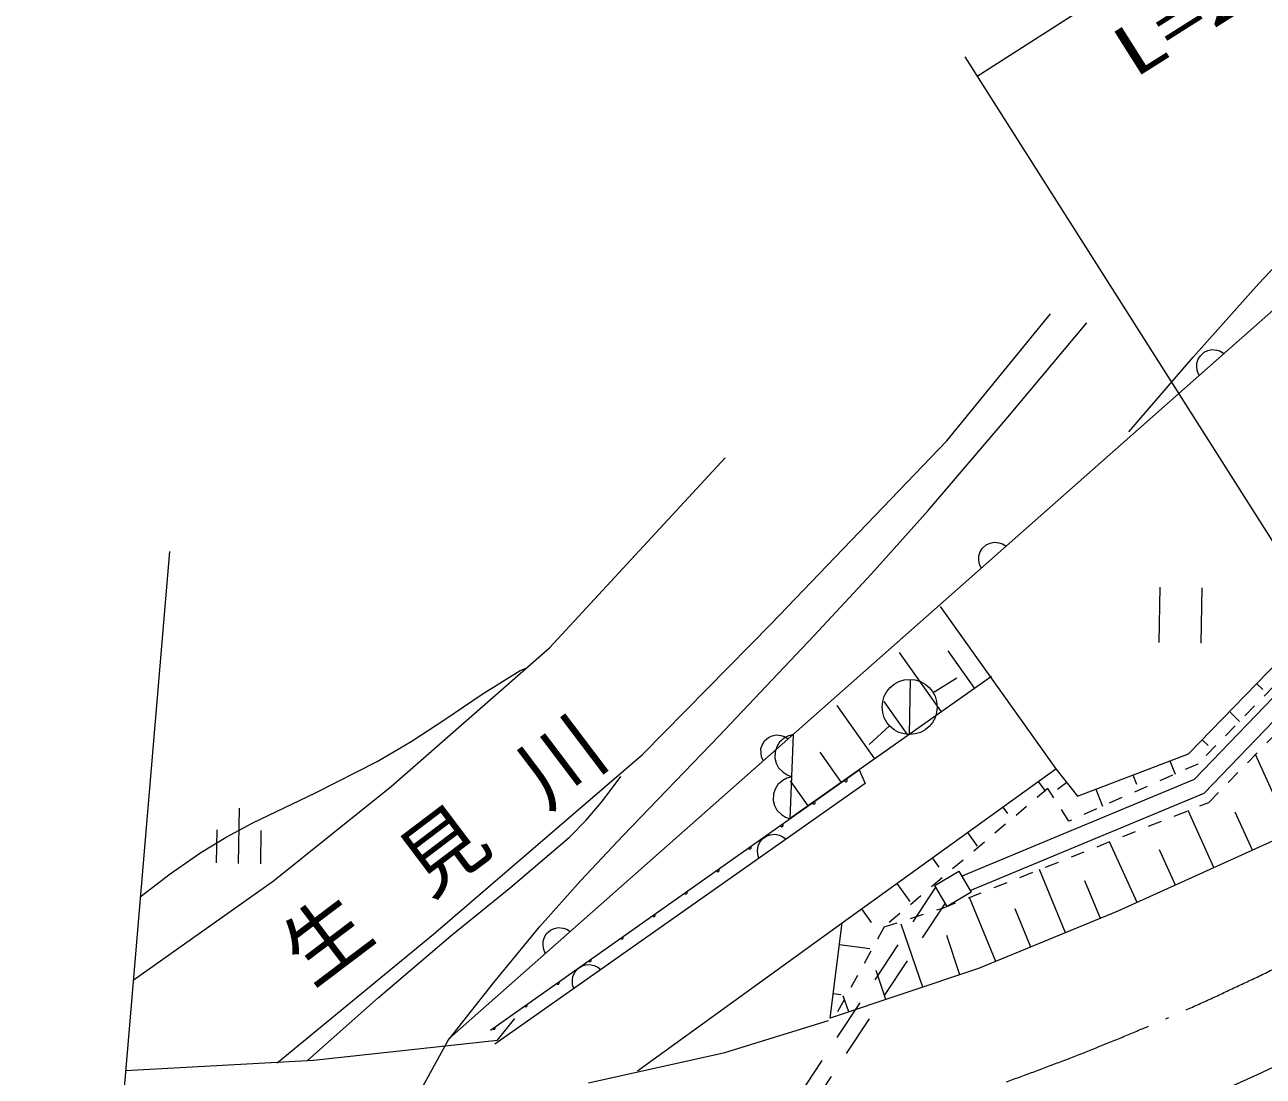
# Model space of a CAD drawing. Units: millimetres, scale not verified. Extents: x 40000 to 680000, y 20000 to 380000.
# Drawn here: x 367138 to 411895, y 277992 to 315982 of the extents above; entities that cross this region are included whole.
import ezdxf
from ezdxf.enums import TextEntityAlignment as Align

# ---------------------------------------------------------------- set-up
doc = ezdxf.new("R2010")
doc.units = ezdxf.units.MM
doc.header["$LTSCALE"] = 1000
for name, pattern in [('USER1', [3, 2.25, -0.75]), ('USER2', [2.5, 1.5, -1]), ('USER3', [1, 0.5, -0.5]), ('USER4', [7.000001, 5.508197, -0.688525, 0.114754, -0.688525])]:
    doc.linetypes.add(name, pattern=pattern)
for name, color, linetype, lineweight in [('S-BGD', 1, 'Continuous', 13), ('S-BGD-HTXT', 6, 'Continuous', 13), ('S-BMK', 3, 'USER4', 13)]:
    doc.layers.add(name, color=color, linetype=linetype, lineweight=lineweight)
doc.styles.add('ＭＳ ゴシック', font='')
doc.styles.get('ＭＳ ゴシック').set_extended_font_data('MS Gothic')

# ---------------------------------------------------------------- blocks, each defined once
blk = doc.blocks.new('BUHIN84')
at = {"layer": 'S-BGD'}
blk.add_lwpolyline([(-206, 563), (-60, 566), (74, 538), (238, 477), (351, 378), (438, 260), (502, 85), (511, -62), (489, -211), (406, -366), (320, -474), (206, -563)], dxfattribs=at)
blk = doc.blocks.new('BUHIN85')
at = {"layer": 'S-BGD'}
blk.add_lwpolyline([(-267, 537), (-123, 556), (14, 543), (183, 500), (307, 414), (407, 307), (490, 140), (515, -5), (510, -155), (444, -319), (371, -435), (267, -537)], dxfattribs=at)
blk = doc.blocks.new('BUHIN108')
at = {"layer": 'S-BGD'}
blk.add_lwpolyline([(730, -225), (726, -40), (683, 129), (590, 334), (456, 471), (302, 578), (76, 648), (-113, 646), (-300, 608), (-492, 491), (-620, 374), (-730, 225)], dxfattribs=at)
blk = doc.blocks.new('BUHIN185')
at = {"layer": 'S-BGD'}
for p, q in [((1174, 463), (-748, 1017)), ((-1173, -458), (749, -1012))]:
    blk.add_line(p, q, dxfattribs=at)
blk = doc.blocks.new('BUHIN186')
at = {"layer": 'S-BGD'}
for p, q in [((418, 712), (-735, 1044)), ((961, -277), (-961, 277)), ((-24, -825), (-1178, -493))]:
    blk.add_line(p, q, dxfattribs=at)
blk = doc.blocks.new('BUHIN188')
at = {"layer": 'S-BGD'}
blk.add_line((956, -275), (-956, 275), dxfattribs=at)
blk.add_circle((0, 0), 995, dxfattribs=at)

msp = doc.modelspace()

# ---------------------------------------------------------------- linework, layer by layer
at = {"layer": 'S-BGD'}
for p, q in [((382461, 279349), (421838, 314154)), ((400455, 300949), (404211, 305543)), ((394109, 294337), (400455, 300949)), ((386098, 293474), (392449, 300338)), ((400218, 294966), (404403, 289101)), ((409192, 289645), (414121, 294717)), ((389467, 289616), (394109, 294337)), ((409417, 288725), (414582, 294106)), ((415088, 293767), (409763, 288219)), ((380389, 288469), (386098, 293474)), ((400264, 291157), (398749, 293306)), ((401469, 292006), (400513, 293362)), ((402071, 292431), (394842, 287335)), ((399969, 291861), (400819, 292387)), ((411657, 292181), (411876, 291967)), ((397854, 289458), (396495, 291387)), ((399059, 290308), (398197, 291531)), ((410671, 291166), (411035, 290812)), ((398385, 290655), (397651, 289975)), ((394804, 287287), (394916, 290339)), ((409685, 290152), (409903, 289940)), ((381909, 283128), (389467, 289616)), ((396649, 288609), (395881, 289700)), ((405180, 288114), (409192, 289645)), ((412896, 286792), (411616, 289612)), ((408523, 289389), (408708, 288906)), ((383965, 279654), (397297, 289066)), ((396681, 283531), (404403, 289101)), ((397297, 289066), (397510, 288563)), ((400995, 285222), (409417, 288725)), ((404403, 289101), (405180, 288114)), ((407186, 288879), (407312, 288547)), ((376126, 285057), (380389, 288469)), ((397510, 288563), (384123, 279152)), ((395445, 287760), (394809, 288662)), ((403765, 288640), (403999, 288310)), ((404792, 288607), (404463, 288349)), ((405848, 288369), (406086, 287747)), ((401303, 284701), (409763, 288219)), ((402488, 287719), (402658, 287479)), ((414981, 287739), (406639, 283952)), ((410115, 285530), (409180, 287589)), ((411506, 286161), (410885, 287528)), ((401211, 286798), (401559, 286307)), ((407335, 284268), (406339, 286461)), ((408725, 284899), (408146, 286175)), ((399934, 285877), (400166, 285549)), ((400021, 284884), (400891, 285398)), ((400891, 285398), (401337, 284642)), ((404751, 283175), (403812, 285458)), ((371057, 281463), (376126, 285057)), ((398657, 284956), (399119, 284304)), ((400467, 284129), (400021, 284884)), ((406010, 283693), (405450, 285054)), ((401337, 284642), (400467, 284129)), ((402234, 282139), (401282, 284454)), ((397380, 284035), (397723, 283551)), ((406639, 283952), (401605, 281880)), ((403493, 282657), (402925, 284037)), ((389278, 278183), (396681, 283531)), ((396242, 280092), (396683, 283533)), ((399594, 281210), (398807, 283489)), ((376257, 278477), (381909, 283128)), ((400934, 281657), (400461, 283077)), ((396583, 282751), (397680, 282610)), ((401605, 281880), (396242, 280092)), ((398253, 280763), (397903, 281814)), ((411693, 278050), (419683, 281868)), ((396356, 280979), (396628, 280944)), ((396913, 280316), (396718, 280900)), ((384217, 279295), (384844, 280074)), ((392443, 278851), (396190, 280010)), ((377567, 278574), (384217, 279295)), ((387510, 277756), (392443, 278851)), ((370780, 278196), (377567, 278574)), ((406742, 275840), (411693, 278050))]:
    msp.add_line(p, q, dxfattribs=at)
at = {"layer": 'S-BGD', "linetype": 'USER3'}
for p, q in [((414369, 294234), (409533, 289271)), ((409932, 287888), (415308, 293395)), ((409533, 289271), (404873, 287210)), ((404107, 288386), (398192, 283385)), ((404873, 287210), (404107, 288386)), ((400313, 284069), (409932, 287888)), ((398192, 283385), (400313, 284069)), ((398192, 283385), (396410, 280145))]:
    msp.add_line(p, q, dxfattribs=at)
at = {"layer": 'S-BGD', "linetype": 'USER2'}
for p, q in [((400057, 284824), (389040, 268051)), ((400396, 284248), (389614, 267832))]:
    msp.add_line(p, q, dxfattribs=at)
at = {"layer": 'S-BGD', "linetype": 'USER1'}
msp.add_line((382461, 279349), (376289, 268016), dxfattribs=at)
at = {"layer": 'S-BGD'}
for points in [[(407041, 301279), (409367, 303975), (411737, 306631), (413617, 308621), (415547, 310577), (416163, 311191), (416786, 311811)], [(382474, 279332), (384088, 281382), (385754, 283400), (387237, 285062), (388765, 286684), (392216, 290280), (395657, 293900), (397739, 296141), (399783, 298429), (402664, 301805), (405521, 305215)], [(371312, 284469), (372388, 285300), (373497, 286080), (374420, 286635), (375384, 287145), (377642, 288226), (379868, 289358), (381103, 290090), (382315, 290879), (383662, 291793), (385036, 292653), (385137, 292693), (385247, 292736)], [(377358, 278563), (379925, 280836), (382533, 283065), (384699, 284825), (386828, 286632), (387426, 287245), (387978, 287897), (388330, 288354), (388680, 288827)]]:
    msp.add_lwpolyline(points, dxfattribs=at)
for centre, start, end in [((396813, 288684), 173.833, 76.6102), ((395656, 287871), 178.0473, 72.3959), ((394499, 287057), 182.0382, 68.4051), ((393342, 286244), 185.8547, 64.5886), ((392185, 285431), 189.533, 60.9103), ((391029, 284617), 193.1009, 57.3424), ((389872, 283804), 196.5805, 53.8627), ((388715, 282991), 199.9902, 50.453), ((387558, 282178), 203.3454, 47.0978), ((386401, 281364), 206.6598, 43.7835), ((385244, 280551), 209.9455, 40.4978), ((384087, 279738), 213.2138, 37.2294)]:
    msp.add_arc(centre, 49.8, start, end, dxfattribs=at)
at = {"layer": 'S-BGD-HTXT'}
for p, q in [((401553, 314127), (418805, 325152)), ((401111, 314823), (412968, 296153)), ((372369, 296947), (367138, 235200))]:
    msp.add_line(p, q, dxfattribs=at)
at = {"layer": 'S-BMK'}
msp.add_arc((370319, 367820), 95646, 281.34796, 301.64996, dxfattribs=at)

# ---------------------------------------------------------------- block references
at = {"rotation": 105}
for name, p in [('BUHIN85', (410025, 303713)), ('BUHIN85', (402150, 296752)), ('BUHIN185', (408907, 294650)), ('BUHIN188', (399118, 291334)), ('BUHIN85', (394274, 289791)), ('BUHIN108', (394888, 289576)), ('BUHIN108', (394832, 288050)), ('BUHIN186', (374871, 286677)), ('BUHIN84', (394163, 286210)), ('BUHIN85', (386399, 282830)), ('BUHIN84', (387469, 281504))]:
    msp.add_blockref(name, p, dxfattribs=at)

# ---------------------------------------------------------------- texts
at = {"layer": 'S-BGD', "insert": (377655, 280990), "char_height": 2199, "attachment_point": 7, "rotation": 37.1, "style": 'ＭＳ ゴシック'}
msp.add_mtext('\\T1.77;生見川', dxfattribs=at)
at = {"layer": 'S-BGD-HTXT', "style": 'ＭＳ ゴシック', "width": 1.35}
msp.add_text('L=20.0', height=1833, rotation=32.3, dxfattribs=at).set_placement((407510, 313542), align=Align.BOTTOM_LEFT)

doc.saveas('drawing.dxf')
